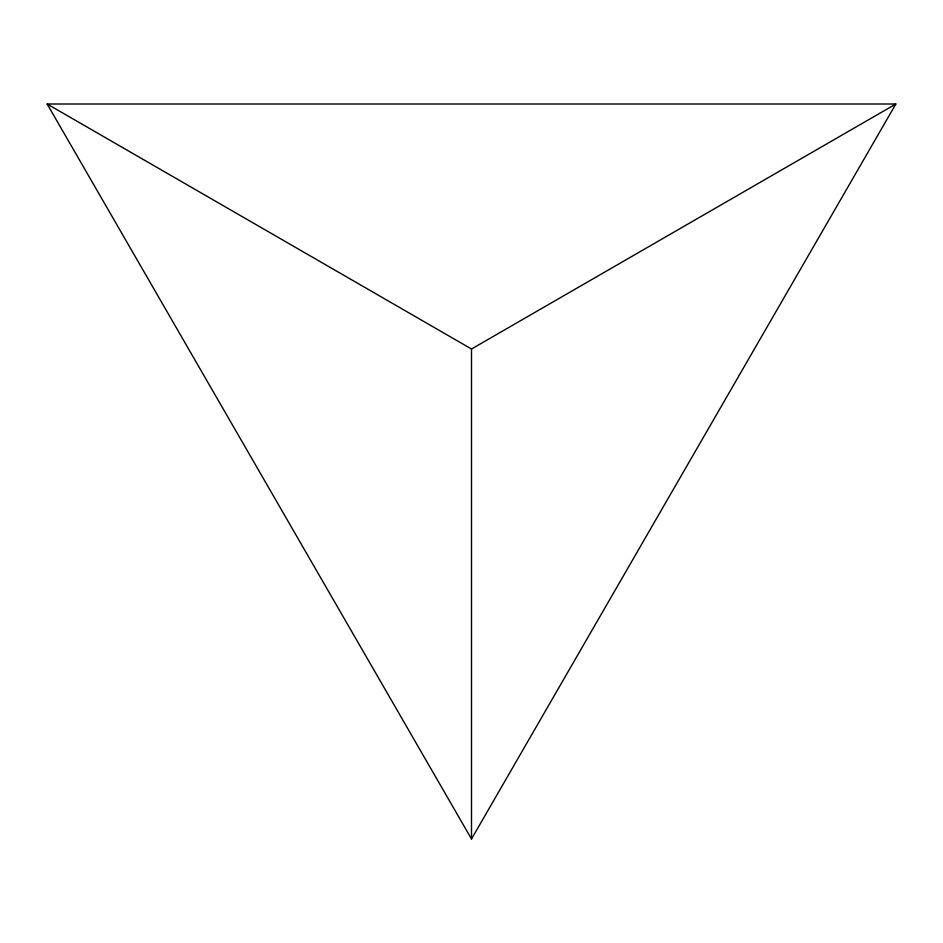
<?xml version="1.0" encoding="UTF-8"?>
<svg xmlns="http://www.w3.org/2000/svg" width="943" height="943" viewBox="0 0 943 943"><rect width="100%" height="100%" fill="white"/><g stroke="black" fill="none" stroke-linecap="round" stroke-linejoin="round"><path stroke-width="1.41" d="M471.5 838.999L895.85 104.001L47.15 104.001L471.5 838.999L471.5 349.004L895.85 104.001M47.15 104.001L471.5 349.004"/></g></svg>
